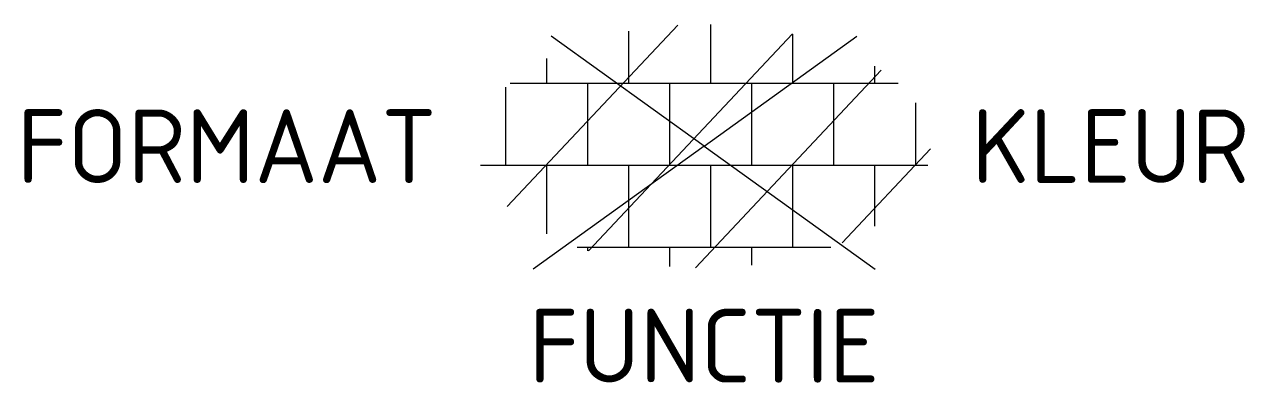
# Model space of a CAD drawing. Extents: x -16.6 to 13.2, y -5.8 to 3.
import ezdxf
from ezdxf.enums import TextEntityAlignment as Align

# ---------------------------------------------------------------- set-up
doc = ezdxf.new("R2010")
doc.units = 0
doc.styles.add('NLCS-ISO', font='NLCS-ISO.ttf')

msp = doc.modelspace()

# ---------------------------------------------------------------- linework, layer by layer
for p, q in [((-4.801, -1.473), (-0.639, 2.955)), ((0, 0), (-3.728, 2.684)), ((-2.821, -2.558), (2.158, 2.739)), ((-1.835, 1.536), (-1.835, 2.806)), ((0, 0), (3.728, 2.684)), ((0.165, 1.536), (0.165, 2.974)), ((2.165, 1.536), (2.165, 2.737)), ((-3.835, 1.536), (-3.835, 2.142)), ((-0.211, -2.973), (4.324, 1.852)), ((4.165, 1.536), (4.165, 1.955)), ((-4.732, 1.536), (4.732, 1.536)), ((-2.835, -0.464), (-2.835, 1.536)), ((-0.835, -0.464), (-0.835, 1.536)), ((1.165, -0.464), (1.165, 1.536)), ((3.165, -0.464), (3.165, 1.536)), ((-4.835, -0.464), (-4.835, 1.44)), ((5.165, -0.464), (5.165, 1.056)), ((0, 0), (-4.172, -3.003)), ((0, 0), (4.172, -3.003)), ((3.366, -2.359), (5.524, -0.064)), ((-5.457, -0.464), (5.457, -0.464)), ((-3.835, -2.142), (-3.835, -0.464)), ((-1.835, -2.464), (-1.835, -0.464)), ((0.165, -2.464), (0.165, -0.464)), ((2.165, -2.464), (2.165, -0.464)), ((4.165, -1.955), (4.165, -0.464)), ((-3.095, -2.464), (3.095, -2.464)), ((-2.835, -2.554), (-2.835, -2.464)), ((-0.835, -2.941), (-0.835, -2.464)), ((1.165, -2.908), (1.165, -2.464))]:
    msp.add_line(p, q)

# ---------------------------------------------------------------- texts
at = {"style": 'NLCS-ISO'}
msp.add_attdef('FORMAAT', text='40x40', height=1.8, dxfattribs=at).set_placement((-6.525, 0), align=Align.MIDDLE_RIGHT)
msp.add_attdef('KLEUR', text='G', height=1.8, dxfattribs=at).set_placement((6.525, 0), align=Align.MIDDLE_LEFT)
at = {"style": 'NLCS-ISO', "flags": 1}
msp.add_attdef('FUNCTIE', text='', height=1.8, dxfattribs=at).set_placement((0, -3.975), align=Align.TOP_CENTER)

doc.saveas('drawing.dxf')
